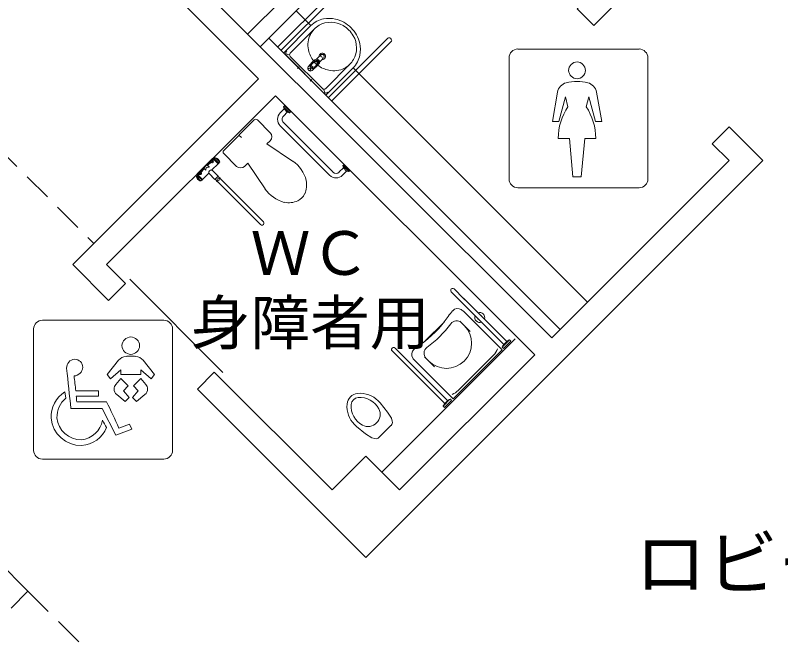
# Model space of a CAD drawing. Units: millimetres, scale not verified. Extents: x -36057 to 20255, y -22762 to 18611.
# Drawn here: x -5183 to 1225, y 726 to 5923 of the extents above; entities that cross this region are included whole.
import ezdxf
from ezdxf.enums import TextEntityAlignment as Align

# ---------------------------------------------------------------- set-up
doc = ezdxf.new("R2010")
doc.units = ezdxf.units.MM
doc.header["$LTSCALE"] = 200
doc.linetypes.add('DASHED1', pattern=[1.8, 1.2, -0.6])
for name, color, linetype, lineweight in [('1-0_121', 7, 'Continuous', 9), ('1-A', 7, 'Continuous', 9), ('1-F', 7, 'Continuous', 9)]:
    doc.layers.add(name, color=color, linetype=linetype, lineweight=lineweight)
doc.styles.add('HGｺﾞｼｯｸE', font='')
doc.styles.get('HGｺﾞｼｯｸE').set_extended_font_data('HGｺﾞｼｯｸE')

msp = doc.modelspace()

# ---------------------------------------------------------------- linework, layer by layer
at = {"layer": '1-0_121'}
for p, q in [((-5147.5, 7675), (-692.7, 3220.2)), ((-2283.7, 6720.4), (-3239, 5765)), ((-2987.2, 5656.2), (-2488.7, 6154.7)), ((-2460.5, 6126.4), (-2959, 5627.9)), ((-2707.9, 5836.5), (-2831.7, 5960.3)), ((-2937.7, 5606.6), (-2707.9, 5836.4)), ((-2678.2, 5809.5), (-2881.1, 5606.6)), ((-622, 3290.9), (-3061.5, 5730.5)), ((-2064.5, 5730.5), (-2563, 5231.9)), ((-2043.2, 5730.5), (-2036.2, 5723.4)), ((-2036.2, 5702.2), (-2534.7, 5203.7)), ((-2893.4, 5591.8), (-2914.8, 5599.9)), ((-2910.8, 5582.6), (-2608.3, 5280.1)), ((-2612.5, 5309.8), (-2881.1, 5578.4)), ((-2661.1, 5555), (-2641, 5574.5)), ((-2703.3, 5524.2), (-2675.7, 5549)), ((-2669.7, 5542.2), (-2697.8, 5517)), ((-2676.6, 5530.7), (-2667.1, 5539.3)), ((-2648.7, 5521.2), (-2673.9, 5493.1)), ((-2666.8, 5487.5), (-2641.9, 5515.2)), ((-2651.6, 5523.8), (-2660.2, 5514.3)), ((-2616.4, 5549.9), (-2635.9, 5529.9)), ((-2584.3, 5309.8), (-2381.4, 5512.7)), ((-2806.9, 5490), (-2821.1, 5475.9)), ((-2713.2, 5509.3), (-2731.5, 5491.1)), ((-2698.8, 5460.4), (-2681.6, 5477.7)), ((-2584.3, 5253.2), (-2354.5, 5483)), ((-2354.5, 5483), (-392.2, 3520.7)), ((-4702, 3835.4), (-3146.3, 5391)), ((-2700.9, 5384), (-2715, 5369.8)), ((-2591, 5276.1), (-2599.1, 5297.5)), ((-4419.1, 3835.4), (-3004.9, 5249.6)), ((-834.1, 3078.8), (-3004.9, 5249.6)), ((-2965.7, 5105.2), (-2930.9, 5140)), ((-2932.7, 5138.2), (-2937, 5156.5)), ((-2903.1, 5114.1), (-2938.8, 5078.4)), ((-3182.8, 5046.9), (-3438.2, 4791.5)), ((-3048.8, 4939.7), (-3156.1, 5046.9)), ((-2965.7, 4997.8), (-2551.3, 4583.4)), ((-2524.4, 4610.3), (-2938.8, 5024.6)), ((1075.1, 4705.2), (792.2, 4988)), ((-3310.4, 4919.3), (-3290.2, 4899.2)), ((-3438.2, 4764.8), (-3330.9, 4657.5)), ((-3659.6, 4594.9), (-3531.6, 4723)), ((-3528, 4719.4), (-3656.1, 4591.4)), ((-3573, 4663.9), (-3544, 4692.9)), ((-3547, 4695.9), (-3546.8, 4696.5)), ((-3538.8, 4689.5), (-3537.8, 4688.5)), ((-3538.6, 4690.5), (-3528.2, 4700.9)), ((-3532.9, 4710.4), (-3535, 4712.5)), ((-3532, 4722.6), (-3528.4, 4719.1)), ((-3527.1, 4701.1), (-3526.1, 4700.2)), ((-3521.7, 4719.4), (-3506.2, 4703.9)), ((-3478.2, 4683), (-3518.2, 4723)), ((-3516, 4720.8), (-3508.5, 4728.2)), ((-3502.6, 4707.4), (-3507.7, 4702.3)), ((-3505.3, 4727.2), (-3473.6, 4695.5)), ((-3502.8, 4707.2), (-3493.6, 4698)), ((-3493.4, 4698.2), (-3498.5, 4693.1)), ((-3481.8, 4679.5), (-3497, 4694.7)), ((-3481.8, 4679.5), (-3478.2, 4683)), ((-3472.6, 4692.3), (-3480, 4684.8)), ((1075.1, 4705.2), (-2248.3, 1381.8)), ((792.2, 4705.2), (-692.7, 3220.2)), ((-3631.8, 4611.4), (-3634, 4613.5)), ((-3629.5, 4607.4), (-3600.5, 4636.3)), ((-3605.8, 4641.6), (-3588.9, 4624.7)), ((-3586.1, 4639.2), (-3587.4, 4640.4)), ((-3561.3, 4652.2), (-3578.3, 4669.2)), ((-3577.1, 4650.7), (-3575.8, 4649.4)), ((-3485.1, 4575.7), (-3527.5, 4618.2)), ((-2436, 4645), (-2470.7, 4610.3)), ((-2443.8, 4583.4), (-2408.1, 4619.1)), ((-3657.4, 4579.3), (-3664.9, 4571.9)), ((-3663.9, 4568.6), (-3632.2, 4536.9)), ((-3619.7, 4541.6), (-3659.6, 4581.5)), ((-3655.7, 4591.8), (-3659.3, 4595.3)), ((-3656.1, 4585.1), (-3640.5, 4569.6)), ((-3646, 4596.9), (-3645.8, 4597.4)), ((-3643.9, 4566.2), (-3634.7, 4557)), ((-3637.8, 4590.5), (-3636.8, 4589.4)), ((-3637.5, 4591.6), (-3627.2, 4601.9)), ((-3634.9, 4556.8), (-3629.7, 4561.9)), ((-3616.1, 4545.1), (-3631.3, 4560.3)), ((-3626.1, 4602.2), (-3625.1, 4601.1)), ((-3554.8, 4590.9), (-3512.3, 4548.5)), ((-3130.4, 4169.6), (-3510.1, 4549.3)), ((-3106.3, 4193.7), (-3486, 4573.4)), ((-3628.9, 4535.9), (-3621.5, 4543.4)), ((-3616.1, 4545.1), (-3619.7, 4541.6)), ((-7834.5, 3856.6), (-5076.7, 1098.9)), ((-4702, 3835.4), (-4401.5, 3534.9)), ((-4224.7, 3711.7), (-3445.2, 2932.2)), ((-1092.6, 3165.7), (-1533.1, 3606.2)), ((-1509, 3630.3), (-1430.6, 3551.8)), ((-1430.6, 3551.8), (-1430.2, 3552.2)), ((-1430.2, 3551), (-1430.6, 3551.8)), ((-1430.2, 3552.2), (-1430, 3551.4)), ((-1417.8, 3539), (-1418.6, 3539.4)), ((-1418.3, 3539.7), (-1417.4, 3539.4)), ((-1417.4, 3539.4), (-1417.8, 3539)), ((-1417.8, 3539), (-1068.5, 3189.8)), ((-1107.4, 3119.7), (-1426, 3438.4)), ((-1592.7, 3352.8), (-1750.6, 3194.9)), ((-1460.2, 3359.5), (-1376.2, 3275.5)), ((-2114.8, 2096.8), (-998.2, 3213.4)), ((-1033.7, 3193.4), (-1044.7, 3204.4)), ((-1106, 3143.1), (-1095, 3132.1)), ((-1052.4, 3198.8), (-1101.6, 3149.7)), ((-1095, 3132.1), (-1034.9, 3192.2)), ((-1067.3, 3191), (-1093.8, 3164.5)), ((-1586.8, 2670), (-2028.1, 3111.3)), ((-2004, 3135.3), (-1562.8, 2694.1)), ((-834.1, 3078.8), (-1965.5, 1947.4)), ((-1107.4, 3119.7), (-1517.5, 2709.6)), ((-1474.1, 2781.3), (-1179.1, 3076.4)), ((-1517.5, 2709.6), (-1836.5, 3028.6)), ((-1757.3, 3062.5), (-1673.4, 2978.7)), ((-3517.6, 2933.9), (-3659, 2792.4)), ((-2531.2, 1947.4), (-3517.6, 2933.9)), ((-3659, 2792.4), (-2248.3, 1381.8)), ((-2128.8, 2676.9), (-2145.8, 2693.9)), ((-1547.4, 2703.8), (-1596.6, 2654.7)), ((-1590, 2637.1), (-1529.9, 2697.3)), ((-1562.3, 2696), (-1588.7, 2669.6)), ((-1529.9, 2697.3), (-1540.8, 2708.2)), ((-2066, 2600), (-2128.8, 2676.9)), ((-1601, 2648.1), (-1590, 2637.1)), ((-2032.6, 2547.2), (-2066, 2600)), ((-2027.2, 2522.8), (-2032.6, 2547.2)), ((-2343.8, 2495.9), (-2326.8, 2478.9)), ((-2326.8, 2478.9), (-2249.9, 2416.2)), ((-2136.8, 2387.9), (-2037.8, 2486.9)), ((-2249.9, 2416.2), (-2197.1, 2382.7)), ((-2197.1, 2382.7), (-2172.7, 2377.3)), ((-2531.2, 1947.4), (-2248.3, 2230.3)), ((-2248.3, 2230.3), (-1965.5, 1947.4)), ((-5076.7, 1098.9), (-5218.2, 957.5))]:
    msp.add_line(p, q, dxfattribs=at)
at = {"layer": '1-0_121', "linetype": 'DASHED1'}
for p, q in [((-5338.4, 4825.4), (-4525.2, 4012.2)), ((-5076.7, 1098.9), (-4369.6, 391.8))]:
    msp.add_line(p, q, dxfattribs=at)
at = {"layer": '1-0_121'}
for points in [[(650.8, 6826.5), (-339.1, 5836.5), (-480.5, 5977.9), (792.2, 7250.7), (-2389.7, 10432.7)], [(-6703.1, 6119.4), (-5288.9, 7533.6), (-3146.3, 5391)], [(-3133, 5659), (-2177.6, 6614.3), (-2283.7, 6720.4)], [(-2932.7, 5138.2), (-2905.9, 5111.3), (-2887.5, 5107), (-2937, 5156.5), (-2929.9, 5163.6), (-2880.4, 5114.1), (-2887.5, 5107)], [(792.2, 4988), (650.8, 4846.6), (792.2, 4705.2)], [(-2861.4, 4700.5), (-3075.9, 4845.1), (-3048.8, 4872.3)], [(-3532.9, 4710.4), (-3548.1, 4695.2), (-3550.1, 4697.3)], [(-3547, 4695.9), (-3540.6, 4689.5), (-3539.8, 4689.7)], [(-3530.5, 4706.3), (-3521.2, 4715.7), (-3485.1, 4679.6), (-3537.3, 4627.5), (-3484.6, 4574.8)], [(-3527.4, 4702.1), (-3527.2, 4703), (-3533.5, 4709.3), (-3534.1, 4709.2)], [(-3506.3, 4703.7), (-3519.7, 4717.1), (-3521.1, 4715.7)], [(-3497.1, 4694.5), (-3483.7, 4681.1), (-3485.1, 4679.7)], [(-3263.5, 4657.5), (-3236.2, 4684.9), (-3091.8, 4470.1)], [(-2408.9, 4618.3), (-2390.5, 4614.1), (-2440, 4663.6), (-2432.9, 4670.6), (-2383.4, 4621.1), (-2390.5, 4614.1)], [(-2408.9, 4618.3), (-2435.8, 4645.2), (-2440, 4663.6)], [(-3640.3, 4569.7), (-3653.7, 4583.1), (-3652.3, 4584.5)], [(-3484.6, 4574.8), (-3511.5, 4548), (-3564.1, 4600.6), (-3616.3, 4548.5), (-3652.3, 4584.5), (-3643, 4593.9)], [(-3631.8, 4611.4), (-3647, 4596.2), (-3649.2, 4598.3)], [(-3646, 4596.9), (-3639.6, 4590.5), (-3638.8, 4590.7)], [(-3626.4, 4603.2), (-3626.1, 4604), (-3632.5, 4610.3), (-3633.1, 4610.2)], [(-3631.1, 4560.5), (-3617.7, 4547.1), (-3616.3, 4548.5)], [(-4401.5, 3534.9), (-4260, 3676.3), (-4419.1, 3835.4)]]:
    msp.add_lwpolyline(points, dxfattribs=at)
for centre, radius in [((-2720.9, 5470), 11), ((-2761, 5429.9), 2), ((-3483.9, 4547.2), 9)]:
    msp.add_circle(centre, radius, dxfattribs=at)
for centre, radius, start, end in [((-2556.4, 5657.1), 239.9, 77.3, 100.85), ((-2551, 5682.2), 179.9, 119.45, 153.39), ((-2563, 5691.4), 204.9, 100.85, 135), ((-2541.1, 5664.9), 199.9, 59.45, 119.45), ((-2563, 5627.9), 269.9, 45, 77.3), ((-2563, 5627.9), 242.9, 30.54, 59.45), ((-2563, 5627.9), 269.9, 12.69, 45), ((-2533.1, 5673.4), 199.9, 153.39, 191.55), ((-2526, 5649.8), 199.9, 330.54, 30.54), ((-2053.9, 5719.9), 15, 45.0029, 135.00052), ((-2046.8, 5712.8), 15, 315.00052, 45.0029), ((-2533.8, 5634.5), 239.9, 349.14, 12.69), ((-2889.6, 5603.8), 29.9, 135, 225), ((-2867, 5592.5), 19.9, 135, 225), ((-2513.5, 5677.4), 219.9, 191.55, 218.57), ((-2628.8, 5562.1), 17.4, 315.74, 134.25), ((-2612.5, 5578.4), 27, 264.94, 185.04), ((-2612.5, 5578.4), 16.2, 274.21, 175.78), ((-2499.5, 5627.9), 204.9, 315, 349.14), ((-2691.2, 5501.1), 23.5, 149.62, 159.19), ((-2685.7, 5503.8), 27, 155.33, 165.88), ((-2694, 5502.7), 20.3, 142.75, 149.62), ((-2685.7, 5503.8), 27, 143.64, 155.33), ((-2683.6, 5502.2), 29.6, 131.84, 143.64), ((-2686.3, 5504.7), 16.8, 138.56, 162.52), ((-2691.5, 5509.3), 9.9, 134.2, 138.56), ((-2687.3, 5505.3), 15.7, 131.91, 135), ((-2674.6, 5528.4), 2.9, 131.96, 241.45), ((-2689.3, 5501.6), 27.5, 36.58, 61.47), ((-2659.7, 5531.2), 23.9, 93.25, 131.79), ((-2659.8, 5531.1), 15, 318.08, 131.91), ((-2689.5, 5501.4), 27.8, 28.59, 36.58), ((-2673.1, 5527.3), 13.4, 57.92, 63.43), ((-2659.7, 5531.2), 10.9, 317.78, 132.21), ((-2689, 5501.9), 43.4, 32.07, 57.92), ((-2662.5, 5516.3), 2.9, 208.54, 318.03), ((-2659.7, 5531.2), 23.9, 356.74, 93.25), ((-2663.6, 5517.8), 13.4, 26.56, 32.07), ((-2659.7, 5531.2), 23.9, 318.2, 356.74), ((-2508.7, 5639.9), 179.9, 296.6, 330.54), ((-2559.4, 5687.9), 249.9, 313.79, 315), ((-2712, 5479.1), 22.9, 148.27, 211.62), ((-2712, 5479.1), 22.9, 239.61, 305.19), ((-2693.5, 5498.1), 22.2, 175.31, 191.52), ((-2694.5, 5498.2), 21.1, 159.21, 175.31), ((-2692.9, 5498.3), 22.8, 191.52, 208.77), ((-2691.9, 5501.1), 22.9, 167.78, 185.29), ((-2689.5, 5501.4), 25.3, 185.29, 226.68), ((-2691.2, 5501.1), 23.5, 159.19, 167.78), ((-2692.7, 5498.4), 23.1, 208.77, 288.95), ((-2685.2, 5503.6), 27.5, 165.88, 184.2), ((-2687.5, 5503.4), 25.2, 184.2, 224.99), ((-2689.2, 5501.7), 25.7, 226.68, 248.72), ((-2687, 5504.2), 26.1, 225.45, 247.06), ((-2685.3, 5505.5), 17.8, 184.18, 225.03), ((-2687.8, 5505.2), 15.2, 162.52, 184.18), ((-2689.8, 5500.4), 24.2, 248.72, 265.78), ((-2685.9, 5504.9), 17, 225.03, 250.86), ((-2687.6, 5503.1), 24.8, 247.06, 269.67), ((-2689.8, 5500.2), 24, 265.78, 281.47), ((-2685.7, 5505.4), 17.6, 250.86, 270.46), ((-2687.5, 5506), 27.8, 269.67, 294.87), ((-2685.7, 5503.7), 15.8, 270.46, 318.08), ((-2689.5, 5498.8), 22.6, 281.47, 290.7), ((-2689.5, 5498.8), 22.6, 290.7, 307.31), ((-2687.5, 5506), 27.8, 294.87, 318.15), ((-2513.5, 5677.4), 219.9, 231.42, 258.44), ((-2517.5, 5657.8), 199.9, 258.44, 296.6), ((-2598.4, 5323.9), 19.9, 225, 315), ((-2587.1, 5301.3), 29.9, 225, 315), ((-2911.9, 5051.5), 76, 134.99974, 224.99994), ((-2911.9, 5051.5), 38, 134.99974, 224.99994), ((-3169.4, 5033.6), 18.9, 45, 135), ((-3082.5, 4906), 47.4, 315, 45), ((-3424.9, 4778.1), 18.9, 135, 225), ((-3539.5, 4688.8), 1, 45.00002, 105.00002), ((-3533.4, 4695.7), 8.5, 238.93053, 31.06943), ((-3524.9, 4716.3), 9.5, 45, 135), ((-3524.9, 4716.3), 4.5, 44.93692, 134.93692), ((-3526.4, 4701.9), 1, 165, 225), ((-3506.4, 4726.1), 3, 77.23091, 135), ((-3515.7, 4685.1), 45, 57.8443, 77.23566), ((-3515.7, 4685.1), 45, 32.28931, 57.72009), ((-3515.7, 4685.1), 45, 12.77375, 32.16512), ((-3474.7, 4694.4), 3, 315, 12.76903), ((-3021, 4468.4), 282.7, 14.56, 55.48), ((-3588.2, 4625.4), 0.96, 225, 315), ((-3569.8, 4633.2), 19, 67.03923, 202.99061), ((-3588.2, 4625.4), 1, 315, 22.97567), ((-3585.7, 4639.6), 0.5, 225.56727, 335.81949), ((-3568, 4631.4), 19, 114.76266, 155.26717), ((-3576.2, 4649.1), 0.5, 295.31498, 45.56726), ((-3540.3, 4603.6), 23.3, 91.66649, 178.30912), ((-3562, 4651.6), 0.96, 247.92826, 315), ((-3562, 4651.6), 1, 315, 45), ((-3297.2, 4691.2), 47.4, 225, 315), ((-3662.8, 4569.7), 3, 135, 192.76903), ((-3621.8, 4579.1), 45, 192.77375, 212.16512), ((-3652.9, 4588.3), 9.5, 135, 225), ((-3621.8, 4579.1), 45, 212.29566, 237.71375), ((-3652.9, 4588.3), 4.5, 134.93692, 224.93693), ((-3638.5, 4589.8), 1, 45.00002, 105.00002), ((-3632.4, 4596.7), 8.5, 238.93053, 31.06943), ((-3625.4, 4602.9), 1, 165, 225), ((-3485.8, 4575), 1, 3.59035, 45), ((-3483.9, 4547.2), 19, 18.48958, 71.54024), ((-2497.6, 4637.1), 76, 224.99994, 314.99959), ((-2497.6, 4637.1), 38, 224.99994, 314.99959), ((-3621.8, 4579.1), 45, 237.8443, 257.23566), ((-3631.1, 4538.1), 3, 257.23092, 315), ((-3511.6, 4549.2), 1, 225, 266.4096), ((-3483.9, 4547.2), 19, 198.4896, 251.54024), ((-2925.8, 4502.6), 182, 335.32001, 11.67), ((-2859.7, 4629.7), 282.7, 214.52001, 255.44001), ((-2876.7, 4485.6), 130.1, 296.86001, 333.14), ((-2893.8, 4534.6), 182, 258.33001, 294.68), ((-3118.3, 4181.7), 17, 224.98331, 44.98331), ((-1521.1, 3618.3), 17, 45.00004, 225.00005), ((-1452.1, 3517.5), 41, 32.31968, 57.68045), ((-1386.4, 3567.4), 46.8, 200.48675, 201.50019), ((-1396.1, 3563.6), 36.5, 201.50032, 202.80183), ((-1386.1, 3567.8), 46.8, 200.48675, 201.50019), ((-1395.7, 3564), 36.5, 201.50032, 202.80183), ((-1402, 3561.1), 29.9, 202.80226, 204.38864), ((-1406.1, 3559.3), 25.5, 204.38914, 206.25419), ((-1401.7, 3561.5), 29.9, 202.80226, 204.38864), ((-1405.7, 3559.6), 25.5, 204.38914, 206.25419), ((-1409.2, 3557.7), 22, 206.24096, 208.99859), ((-1408.9, 3558.1), 22, 206.24096, 208.99859), ((-1412, 3556.2), 18.9, 208.99565, 212.2111), ((-1411.6, 3556.6), 18.9, 208.99565, 212.2111), ((-1414.1, 3554.9), 16.3, 212.20826, 215.92024), ((-1413.8, 3555.2), 16.3, 212.20826, 215.92024), ((-1415.8, 3553.6), 14.2, 215.91813, 220.16052), ((-1415.4, 3554), 14.2, 215.91813, 220.16052), ((-1417.1, 3552.5), 12.6, 220.16012, 224.9535), ((-1416.7, 3552.9), 12.6, 220.16012, 224.9535), ((-1417.1, 3552.6), 12.6, 225.04665, 229.84001), ((-1416.8, 3552.9), 12.6, 225.04665, 229.84001), ((-1416, 3553.8), 14.2, 229.83963, 234.082), ((-1415.7, 3554.2), 14.2, 229.83963, 234.082), ((-1414.8, 3555.5), 16.3, 234.0799, 237.79187), ((-1414.4, 3555.8), 16.3, 234.0799, 237.79187), ((-1413.4, 3557.7), 18.9, 237.78902, 241.00447), ((-1413.1, 3558), 18.9, 237.78902, 241.00447), ((-1411.9, 3560.4), 22, 241.00154, 243.75919), ((-1411.6, 3560.8), 22, 241.00154, 243.75919), ((-1410.4, 3563.6), 25.5, 243.74592, 245.61098), ((-1410, 3563.9), 25.5, 243.74592, 245.61098), ((-1408.6, 3567.6), 29.9, 245.61153, 247.19792), ((-1408.2, 3568), 29.9, 245.61153, 247.19792), ((-1406, 3573.6), 36.5, 247.1983, 248.49983), ((-1405.7, 3573.9), 36.5, 247.1983, 248.49983), ((-1402.2, 3583.2), 46.8, 248.49994, 249.5134), ((-1401.9, 3583.6), 46.8, 248.49994, 249.5134), ((-1480, 3411.8), 55, 56.77745, 138.95765), ((-2303.1, 3905.3), 900, 304.14184, 325.8576), ((-1144.4, 3119.6), 500, 138.95791, 145.85754), ((-1532.1, 3332.3), 150, 45.00004, 56.77798), ((-1294.8, 3392), 42, 158.87623, 291.1239), ((-1294.8, 3392), 42, 338.87623, 111.1239), ((-1294.8, 3392), 19, 18.47474, 71.52539), ((-2303.1, 3905.3), 952, 306.47612, 323.52406), ((-1489.4, 3303.7), 60, 45.00004, 143.52355), ((-1294.8, 3392), 19, 198.47474, 251.52541), ((-1573.4, 3175.6), 210, 225.00005, 45.00004), ((-1046.1, 3203), 2, 45.00004, 119.04391), ((-2016, 3123.3), 17, 45.00004, 225.00005), ((-1517.3, 2746.7), 500, 124.14248, 131.04237), ((-1701.5, 3091.6), 60, 126.47563, 224.68589), ((-1104.6, 3144.5), 2, 150.95622, 225.00005), ((-975.2, 3072.6), 150, 142.28176, 150.95623), ((-1093.1, 3163.8), 1, 135.00004, 142.28178), ((-975.5, 3072.4), 150, 119.04391, 127.71836), ((-1066.6, 3190.3), 1, 127.71836, 135.00004), ((-1809.5, 3082.3), 55, 131.04789, 213.2227), ((-1285.2, 3182.4), 150, 315.00003, 339.1421), ((-1730.1, 3134.4), 150, 213.22277, 224.8404), ((-2306.5, 2656.6), 100, 95.73594, 174.26406), ((-2297.9, 2541.8), 215, 45.00296, 94.96069), ((-1580.2, 2887.4), 150, 290.85767, 315.00005), ((-2306.5, 2656.6), 65, 95.92108, 174.07892), ((-2297.8, 2541.9), 180, 28.14812, 94.88732), ((-1561.6, 2695.3), 1, 127.71836, 135.00004), ((-1470.4, 2577.4), 150, 119.04391, 127.71836), ((-1542.3, 2706.8), 2, 45.00004, 119.04391), ((-2191.7, 2648), 215, 175.03931, 224.99704), ((-2191.8, 2647.9), 180, 175.11268, 241.85188), ((-1599.6, 2649.5), 2, 150.95609, 224.99996), ((-1470.1, 2577.7), 150, 142.28176, 150.95623), ((-1588, 2668.8), 1, 135.00004, 142.28178), ((-2230.3, 2580.4), 102.3, 243.04689, 26.95311), ((-2065.3, 2514.4), 39, 315.00462, 12.33117), ((-2164.3, 2415.5), 39, 257.66883, 314.99538)]:
    msp.add_arc(centre, radius, start, end, dxfattribs=at)
at = {"layer": '1-F'}
for p, q in [((-976.6, 5640.5), (40.4, 5640.5)), ((-1049.6, 4549.7), (-1049.6, 5567.3)), ((113.2, 5567.3), (113.2, 4549.7)), ((-404.1, 5157.3), (-382.4, 5240.9)), ((40.4, 4477.7), (-976.6, 4477.7)), ((-4956.5, 3369.1), (-3938.7, 3369.1)), ((-5029.6, 2278.3), (-5029.6, 3296.3)), ((-3865.7, 3296.3), (-3865.7, 2278.3)), ((-4090.6, 2831.1), (-4131.1, 2879.9)), ((-4760.4, 2716.3), (-4767.9, 2768.3)), ((-3938.7, 2205.1), (-4956.5, 2205.1))]:
    msp.add_line(p, q, dxfattribs=at)
for points in [[(-644.2, 5278.5), (-686.9, 5034.1), (-634, 5034.1), (-578.3, 5240.9), (-556, 5157.3)], [(-382.4, 5240.9), (-326.4, 5034.1), (-273.8, 5034.1), (-316.5, 5278.5)], [(-637.3, 4891.3), (-543.8, 4891.3), (-516, 4570.5), (-444.9, 4570.5), (-416.2, 4891.3), (-323.6, 4891.3)], [(-4318.8, 3033.1), (-4414.8, 2915.1), (-4384.8, 2877.9), (-4300.6, 2953.5), (-4300.6, 2913.1), (-4131.1, 2913.1), (-4131.1, 2953.5), (-4046.3, 2877.9), (-4017.1, 2915.1), (-4111.8, 3033.1)], [(-4236.8, 2818.3), (-4300.6, 2879.9), (-4341.1, 2831.1)], [(-4131.1, 2879.9), (-4194.3, 2818.3), (-4153, 2777.1), (-4202.9, 2722.3), (-4168.4, 2687.5), (-4097.7, 2745.9)], [(-4672.7, 2731.9), (-4486.3, 2731.9), (-4486.3, 2777.9), (-4676.2, 2777.9)], [(-4333.9, 2745.9), (-4263.2, 2687.5), (-4228.8, 2722.3), (-4278.4, 2777.1), (-4236.8, 2818.3)], [(-4716.9, 2629.9), (-4454.9, 2629.9), (-4340, 2405.1), (-4208.1, 2455.1), (-4225.5, 2497.5)]]:
    msp.add_lwpolyline(points, dxfattribs=at)
for centre, radius, start, end in [((-973.5, 5564.4), 76.2, 92.33181, 177.79356), ((37.1, 5564.4), 76.2, 2.18588, 87.46868), ((-477.4, 5459.2), 73.7, 91.98557, 178.39983), ((-483.8, 5458.8), 74.2, 1.92503, 87.00888), ((-477.8, 5463.8), 73.3, 181.94187, 268.31651), ((-483, 5463.8), 73.4, 272.41076, 358.01161), ((-543, 5259.3), 102.9, 105.53338, 169.26955), ((-479.3, 4977.7), 391.6, 90.09597, 103.48792), ((-481.7, 4980.2), 389.1, 76.46676, 89.7445), ((-417.5, 5259.3), 102.8, 10.78815, 74.84206), ((-167.2, 4893.1), 470.1, 145.80154, 180.21593), ((-805.9, 4890.6), 482.2, 0.08592, 33.58113), ((-974.4, 4553), 75.3, 182.48132, 268.34033), ((38.4, 4552.5), 74.8, 271.53169, 357.8667), ((-4953.8, 3293.3), 75.8, 92.06556, 177.74587), ((-3941.7, 3293), 76.1, 2.46283, 87.72575), ((-4213.5, 3151.7), 76.6, 91.96799, 176.87266), ((-4217.8, 3152.3), 76, 2.72544, 88.7432), ((-4213.4, 3158.9), 76.7, 182.25869, 267.95886), ((-4219.1, 3159.6), 77.3, 272.19461, 357.27846), ((-4683.2, 2971.9), 70, 92.43157, 184.94089), ((-4688, 2971), 71, 2.70407, 88.50352), ((-4241.8, 2963), 104.2, 97.29441, 137.68838), ((-4209.5, 2560.2), 508.1, 90.71236, 95.13504), ((-4219.2, 2606.1), 462.2, 84.65121, 89.57789), ((-4189, 2962.4), 104.7, 42.47172, 82.95454), ((23264.8, 5804.5), 28161.2, 185.78522, 186.47276), ((-4696.3, 2981.2), 79.4, 273.52104, 355.04117), ((-11572.5, 1997.7), 6940.3, 6.45462, 7.48594), ((-4296.9, 2792.7), 58.5, 139.05455, 179.64841), ((-4136.6, 2791.4), 60.8, 1.64168, 40.81275), ((-4634.7, 2558.2), 248.8, 122.38532, 182.28926), ((-4292.4, 2793.3), 63.1, 180.19084, 228.74827), ((-4138.2, 2793.4), 62.4, 310.43869, 359.74036), ((-4629.5, 2558.6), 204.9, 129.70586, 182.10427), ((-2753.7, 2903.9), 1926.6, 185.12169, 186.49678), ((-4543.5, -53914), 56600.1, 89.87395, 90.12605), ((-10500.3, -283.2), 6767.4, 23.96002, 26.02261), ((-4632.3, 2571.4), 251.9, 185.26153, 271.08084), ((-4632.4, 2569.4), 202.7, 185.18225, 270.58436), ((-4649.7, 2566.5), 200.7, 275.54478, 349.85476), ((-3784.9, 2861.5), 744.6, 206.34176, 211.65785), ((-4645.1, 2563.7), 244.8, 274.11599, 337.6826), ((-2020.8, -3804.7), 6676.7, 109.28138, 110.10644), ((-4953.8, 2280.9), 75.9, 181.97804, 267.89659), ((-3941.8, 2281.2), 76.2, 272.31194, 357.81344)]:
    msp.add_arc(centre, radius, start, end, dxfattribs=at)

# ---------------------------------------------------------------- texts
at = {"layer": '1-A', "style": 'HGｺﾞｼｯｸE'}
for s, height, p in [('ＷＣ', 366.6, (-3212.4, 3638.5)), ('身障者用', 366.6, (-3714.9, 3054.2)), ('ロビー', 439.9, (3.3, 983.2))]:
    msp.add_text(s, height=height, dxfattribs=at).set_placement(p, align=Align.BOTTOM_LEFT)

doc.saveas('drawing.dxf')
